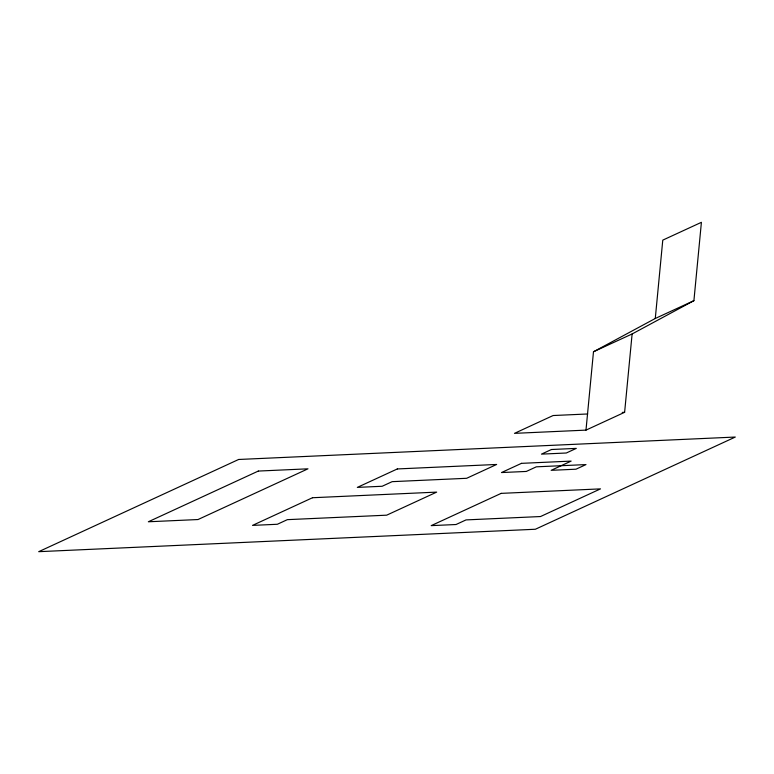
<?xml version="1.0" encoding="UTF-8"?>
<svg xmlns="http://www.w3.org/2000/svg" width="774" height="774" viewBox="0 0 774 774"><rect width="100%" height="100%" fill="white"/><g stroke="black" fill="none" stroke-linecap="round" stroke-linejoin="round"><path stroke-width="1.16" d="M587.679 413.974L553.12 415.532L514.478 433.353L585.986 430.121L593.484 351.773L655.278 318.482L693.91 300.67L701.408 222.322L662.776 240.133L655.278 318.482M585.986 430.121L624.618 412.31L632.116 333.962L693.91 300.67M593.484 351.773L632.116 333.962M622.238 412.416L624.618 412.31M238.634 459.475L38.7 551.678L535.366 529.252L735.3 437.049L238.634 459.475M258.303 471.066L148.347 521.773L198.009 519.538L307.975 468.821L258.303 471.066M312.502 497.73L252.518 525.391L277.353 524.269L287.348 519.654L386.681 515.174L436.671 492.119L312.502 497.73M397.314 468.947L357.327 487.388L382.163 486.266L392.157 481.66L466.654 478.293L496.647 464.458L397.314 468.947M521.482 463.345L501.484 472.556L526.32 471.443L536.314 466.828L585.986 464.584L575.991 469.199L551.156 470.321L571.144 461.101L521.482 463.345M551.465 449.51L541.471 454.125L566.307 453.003L576.301 448.388L551.465 449.51M501.175 493.367L431.195 525.633L456.031 524.52L466.025 519.905L540.523 516.539L600.508 488.878L501.175 493.367"/></g></svg>
